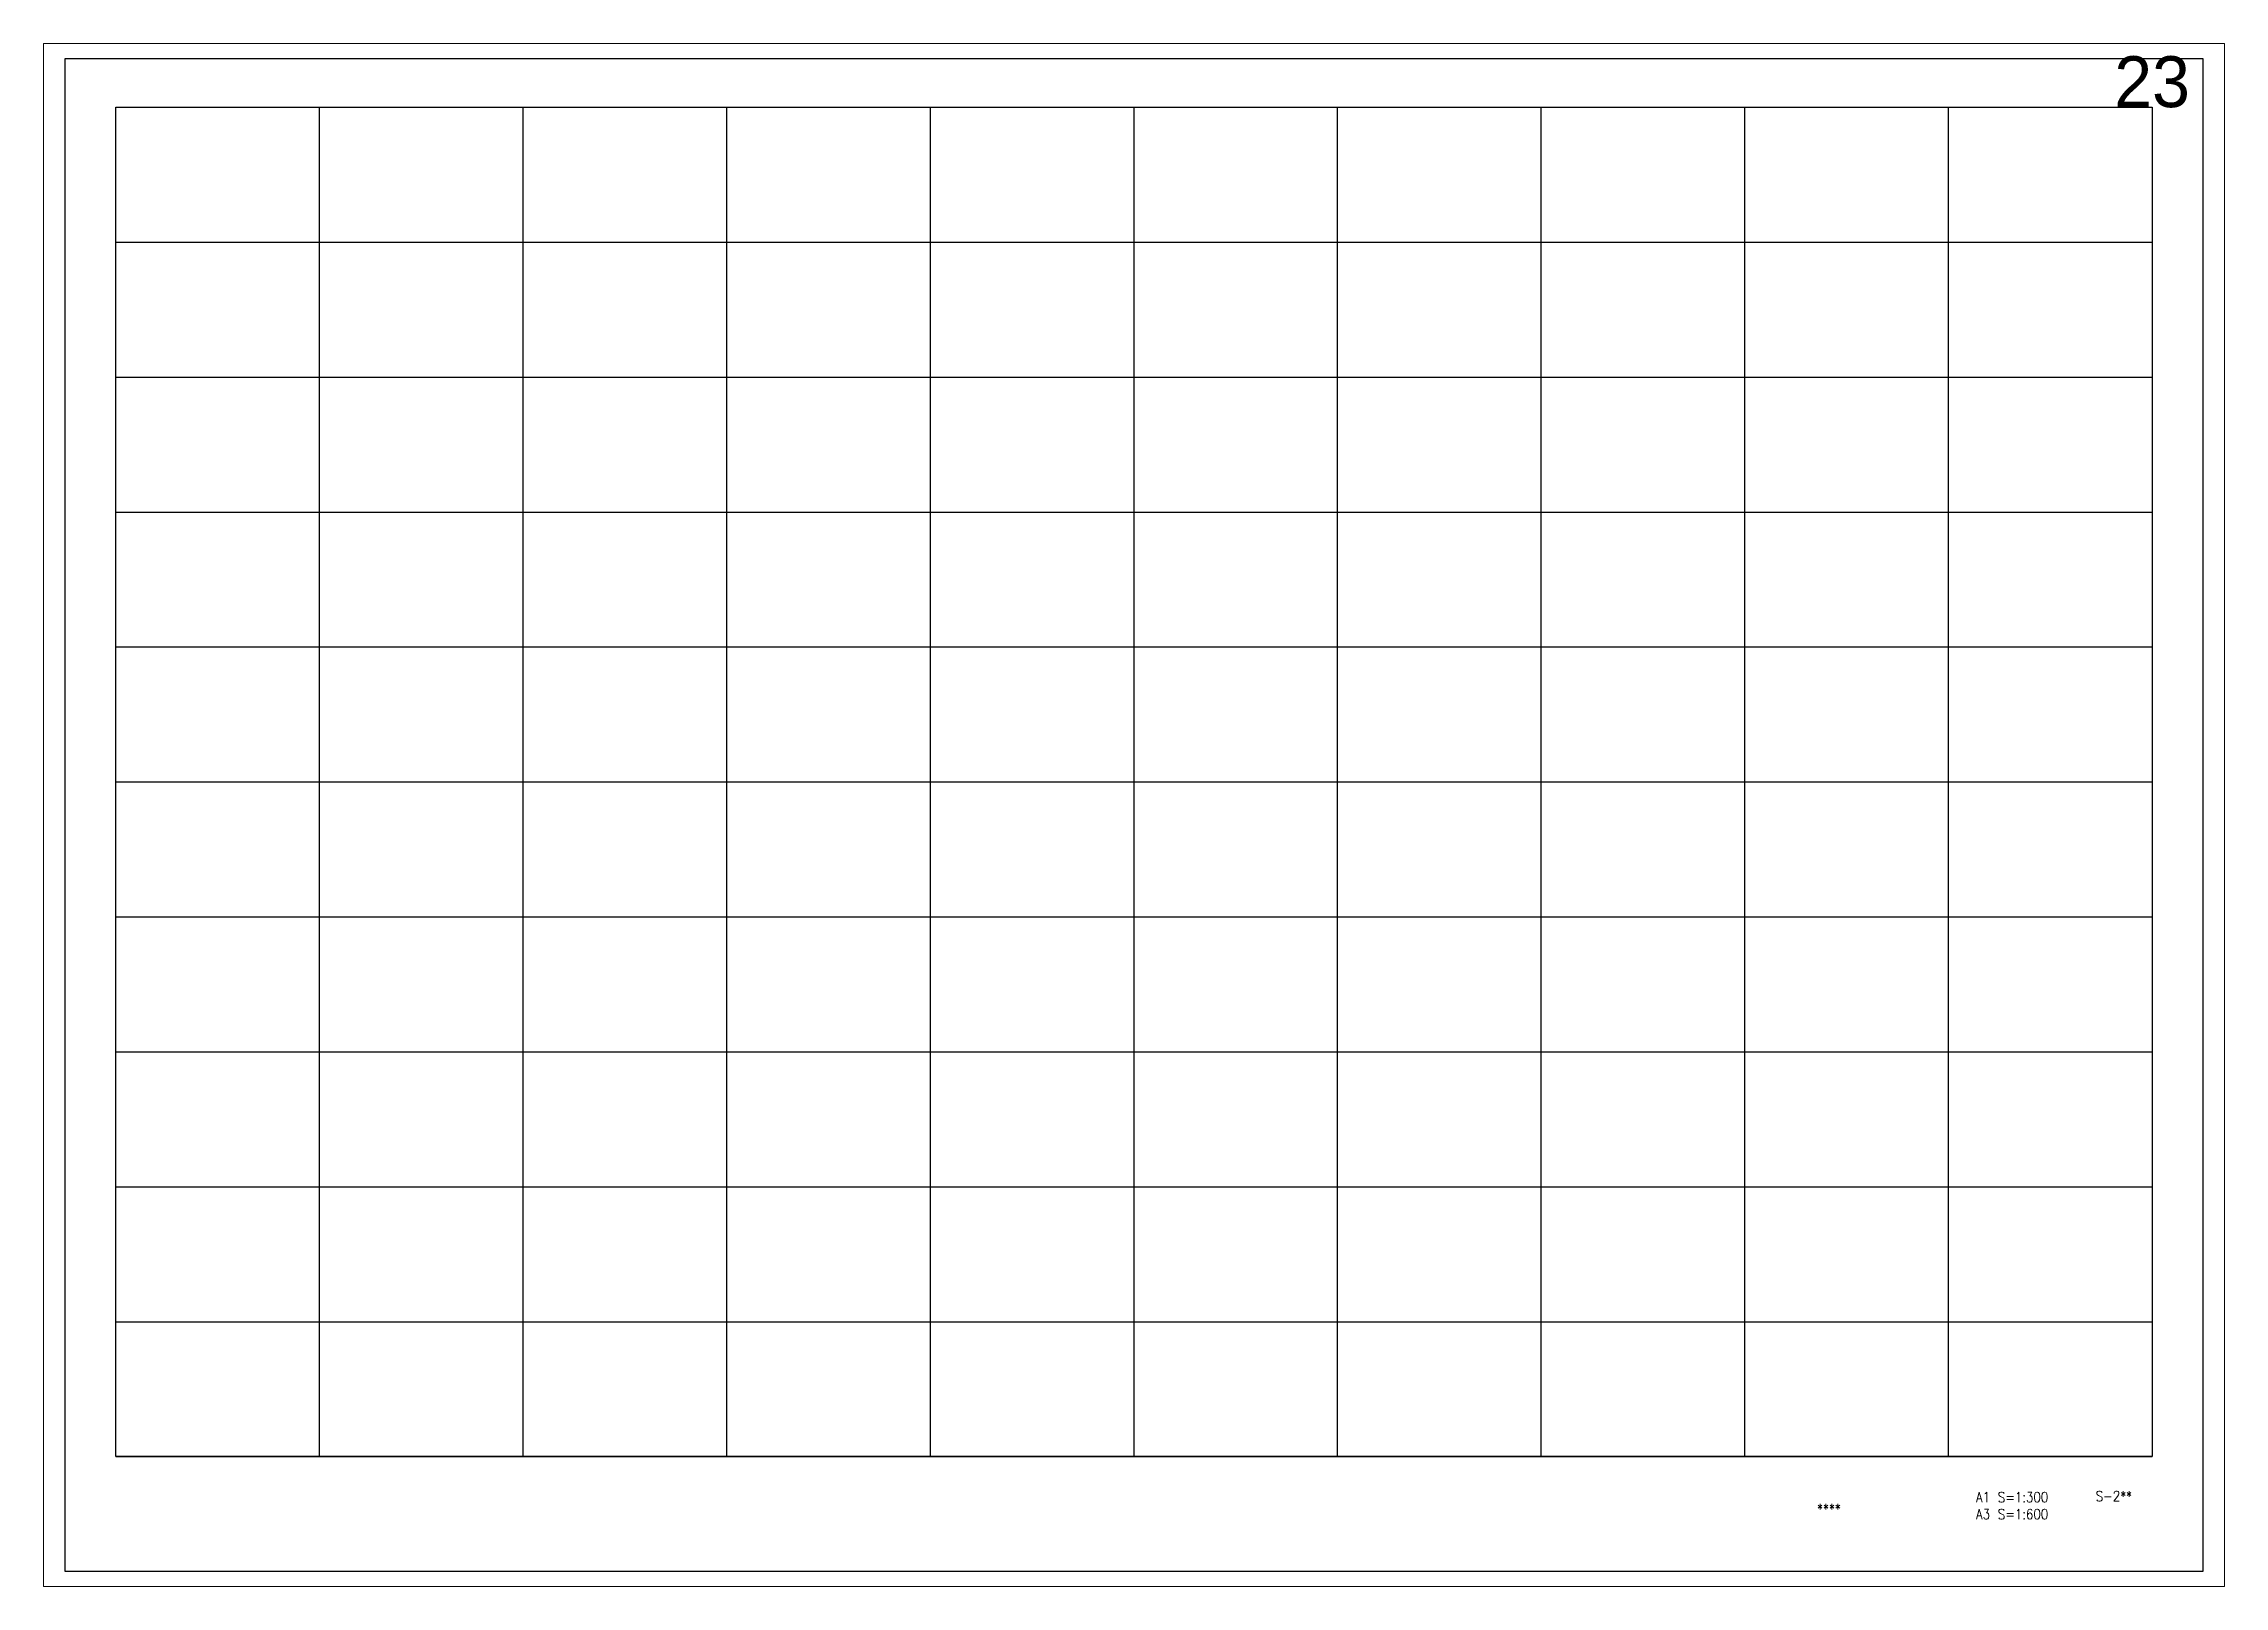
# Paper-space layout '33' of a CAD drawing. Extents: x -23 to 863, y -16 to 610.
# The model-space entities are those that its viewports show. They can reach past a viewport. Long polylines and large blocks are cut down to what shows.
import ezdxf
from ezdxf.enums import TextEntityAlignment as Align

# ---------------------------------------------------------------- set-up
doc = ezdxf.new("R2010")
doc.units = 0
doc.header["$MEASUREMENT"] = 0
doc.layers.get('Defpoints').update_dxf_attribs({"color": 251, "linetype": 'CONTINUOUS'})
doc.layers.add('99_レイアウト枠', color=251, linetype='CONTINUOUS', plot=False)
doc.layers.add('99_頁番号', color=6, linetype='CONTINUOUS')
doc.styles.add('DRACAD', font='txt', dxfattribs={"width": 0.85, "bigfont": 'extfont2'})
doc.styles.get("Standard").update_dxf_attribs({"font": 'Osaka.ttc'})

msp = doc.modelspace()

# ---------------------------------------------------------------- linework, layer by layer
at = {"layer": '99_レイアウト枠'}
for p, q in [((1086000, -572700), (1086000, -413700)), ((1110000, -572700), (1110000, -413700)), ((1134000, -572700), (1134000, -413700)), ((1158000, -572700), (1158000, -413700)), ((1182000, -572700), (1182000, -413700)), ((1206000, -572700), (1206000, -413700)), ((1230000, -572700), (1230000, -413700)), ((1254000, -572700), (1254000, -413700)), ((1278000, -572700), (1278000, -413700)), ((1302000, -572700), (1302000, -413700)), ((1086000, -429600), (1326000, -429600)), ((1086000, -445500), (1326000, -445500)), ((1086000, -461400), (1326000, -461400)), ((1086000, -477300), (1326000, -477300)), ((1086000, -493200), (1326000, -493200)), ((1086000, -509100), (1326000, -509100)), ((1086000, -525000), (1326000, -525000)), ((1086000, -540900), (1326000, -540900)), ((1086000, -556800), (1326000, -556800)), ((1086000, -572700), (1326000, -572700))]:
    msp.add_line(p, q, dxfattribs=at)
for points in [[(1080000, -586200), (1332000, -586200), (1332000, -408000), (1080000, -408000)], [(1086000, -413700), (1326000, -413700), (1326000, -572700), (1086000, -572700)]]:
    msp.add_lwpolyline(points, close=True, dxfattribs=at)

# ---------------------------------------------------------------- texts
msp.add_text('23', height=6000, dxfattribs=at).set_placement((1326000, -413700), align=Align.CENTER)
at = {"layer": '99_頁番号', "char_height": 1200, "attachment_point": 5, "style": 'DRACAD'}
for s, insert in [('{  ****  }', (1287000, -578850)), ('A1 S=1:300^JA3 S=1:600', (1309500, -578473)), ('{S-2**}', (1321500, -577350))]:
    msp.add_mtext(s, dxfattribs=dict(at, insert=insert))

psp = doc.layouts.new('33')

# ---------------------------------------------------------------- viewports
at = {"layer": 'Defpoints'}
psp.add_viewport(center=(420, 297), size=(885.46, 626.16), view_center_point=(1206000, -497100), view_height=181768.8831, dxfattribs=at)

doc.saveas('drawing.dxf')
